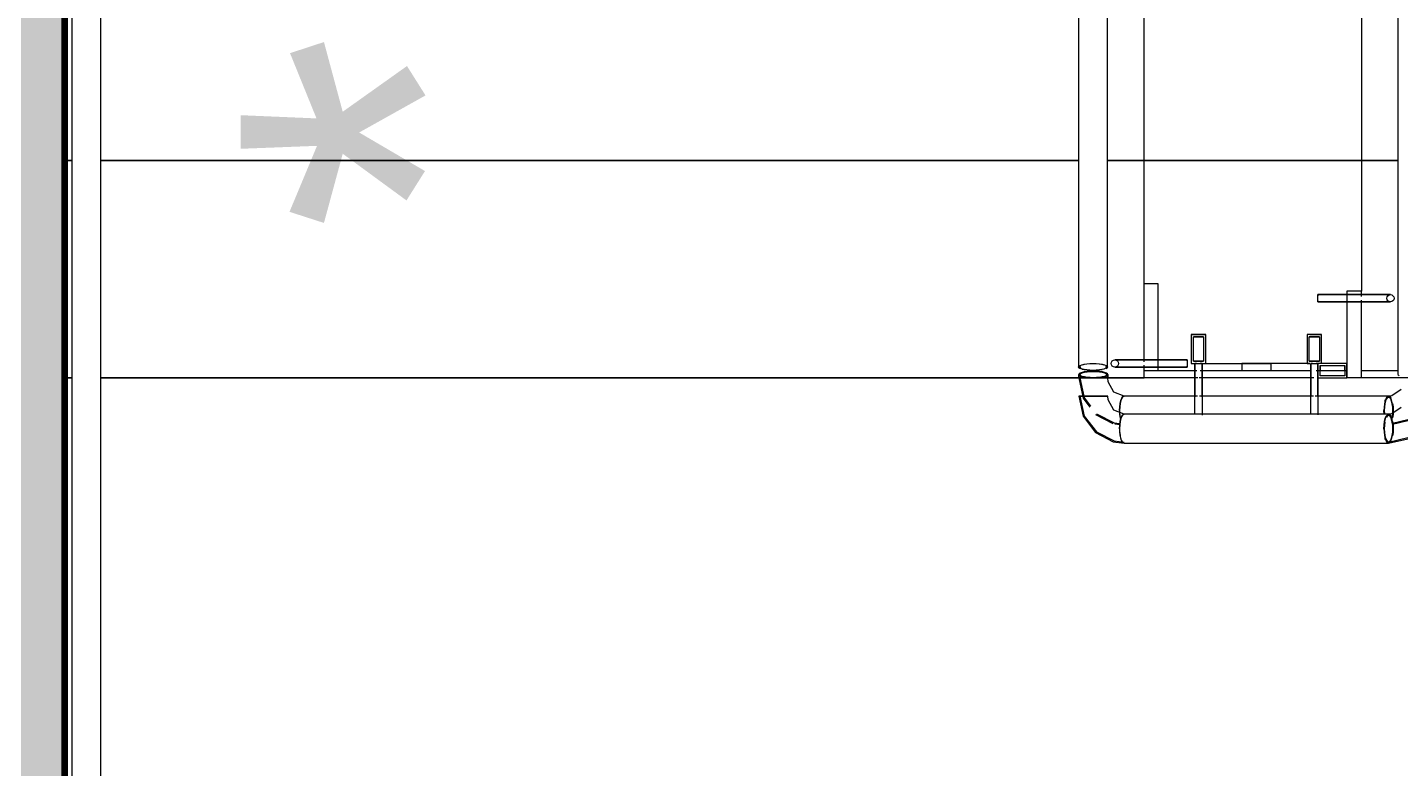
# Model space of a CAD drawing. Header units: millimetres. Extents: x -537608 to 253996, y -217170 to 186033.
# Drawn here: x -268303 to -266410, y -5137 to -4117 of the extents above; entities that cross this region are included whole.
import ezdxf

# ---------------------------------------------------------------- set-up
doc = ezdxf.new("R2010")
doc.units = ezdxf.units.MM
doc.layers.add('16) Лак 1.6м', color=160, linetype='Continuous', lineweight=90)
doc.layers.add('PDF _Геометрия', color=7, linetype='Continuous')
doc.layers.add('PDF _Текст', color=7, linetype='Continuous')
doc.layers.add('PDF _Сплошная заливка', color=7, linetype='Continuous', true_color=0xffffff)
doc.styles.add('PDF GOST-Common', font='arial.ttf')

msp = doc.modelspace()

# ---------------------------------------------------------------- hatches: boundary and pattern name
at = {"layer": 'PDF _Сплошная заливка', "true_color": 0x56bc34, "transparency": 33554559}
h = msp.add_hatch(color=85, dxfattribs=at)
h.paths.add_polyline_path([(-268303.3512, -7240.6582), (-268251.3509, -7240.6582), (-268251.3509, -7085.6584), (-268303.3512, -7085.6584), (-268303.3512, -7090.6586), (-268311.3493, -7090.6586), (-268311.3493, -7240.6582)], flags=0)
h.paths.add_polyline_path([(-268303.3512, -5435.6572), (-268251.3509, -5435.6572), (-268251.3509, 739.3439), (-268311.3493, 739.3439), (-268311.3493, -5430.6575), (-268303.3512, -5430.6575)], flags=0)

# ---------------------------------------------------------------- linework, layer by layer
at = {"layer": '16) Лак 1.6м'}
msp.add_lwpolyline([(-268251.3509, -7085.6584), (-268251.3509, -7240.6582), (-264971.3501, -7240.6582), (-264971.3501, 479.3445), (-265191.3492, 479.3445), (-265221.3495, 739.3439), (-268251.3509, 739.3439), (-268251.3509, -5407.9645), (-268251.3509, -5435.6572)], dxfattribs=at)
at = {"layer": 'PDF _Геометрия', "lineweight": 9}
for p, q in [((-268251.3509, -5435.6572), (-268251.3509, 739.3439)), ((-268241.3503, -400.2881), (-268241.3503, -5160.2911)), ((-268201.3506, -5160.2911), (-268201.3506, -400.2881)), ((-266411.3499, -705.9345), (-266411.3499, -4595.3779)), ((-266851.7625, -3700.6575), (-266851.7625, -4585.3796)), ((-266811.7628, -4585.3796), (-266811.7628, -3700.6575)), ((-266741.7616, -4470.6573), (-266761.3492, -4470.6573)), ((-266741.7616, -4590.6565), (-266741.7616, -4470.6573)), ((-266461.3501, -4480.6578), (-266481.3489, -4480.6578)), ((-266481.3489, -4480.6578), (-266481.3489, -4600.657)), ((-266461.3501, -4488.1565), (-266461.3501, -4480.6578)), ((-266446.3504, -4485.657), (-266521.3507, -4485.657)), ((-266521.3507, -4485.657), (-266446.3504, -4485.657)), ((-266521.3507, -4485.827), (-266521.3507, -4485.657)), ((-266521.3507, -4485.657), (-266521.3507, -4485.827)), ((-266521.3507, -4485.827), (-266521.3507, -4485.657)), ((-266521.3507, -4485.657), (-266521.3507, -4485.827)), ((-266521.3507, -4486.3265), (-266521.3507, -4485.827)), ((-266521.3507, -4485.827), (-266521.3507, -4486.3265)), ((-266521.3507, -4486.3265), (-266521.3507, -4485.827)), ((-266521.3507, -4485.827), (-266521.3507, -4486.3265)), ((-266521.3507, -4487.121), (-266521.3507, -4486.3265)), ((-266521.3507, -4486.3265), (-266521.3507, -4487.121)), ((-266521.3507, -4487.121), (-266521.3507, -4486.3265)), ((-266521.3507, -4486.3265), (-266521.3507, -4487.121)), ((-266521.3507, -4488.1565), (-266521.3507, -4487.121)), ((-266521.3507, -4489.3621), (-266521.3507, -4488.1565)), ((-266521.3507, -4490.6582), (-266521.3507, -4489.3621)), ((-266521.3507, -4491.9522), (-266521.3507, -4490.6582)), ((-266521.3507, -4493.1578), (-266521.3507, -4491.9522)), ((-266521.3507, -4494.1934), (-266521.3507, -4493.1578)), ((-266521.3507, -4494.1934), (-266521.3507, -4494.9878)), ((-266521.3507, -4494.9878), (-266521.3507, -4494.1934)), ((-266521.3507, -4494.1934), (-266521.3507, -4494.9878)), ((-266521.3507, -4494.9878), (-266521.3507, -4494.1934)), ((-266521.3507, -4494.9878), (-266521.3507, -4495.4873)), ((-266521.3507, -4495.4873), (-266521.3507, -4494.9878)), ((-266521.3507, -4494.9878), (-266521.3507, -4495.4873)), ((-266521.3507, -4495.4873), (-266521.3507, -4494.9878)), ((-266521.3507, -4495.4873), (-266521.3507, -4495.6574)), ((-266521.3507, -4495.6574), (-266521.3507, -4495.4873)), ((-266521.3507, -4495.4873), (-266521.3507, -4495.6574)), ((-266521.3507, -4495.6574), (-266521.3507, -4495.4873)), ((-266446.3504, -4495.6574), (-266521.3507, -4495.6574)), ((-266521.3507, -4495.6574), (-266446.3504, -4495.6574)), ((-266461.3501, -4600.657), (-266461.3501, -4493.1578)), ((-266429.9686, -4485.657), (-266446.3504, -4485.657)), ((-266446.3504, -4485.657), (-266429.9686, -4485.657)), ((-266446.3504, -4495.6574), (-266442.8153, -4495.6574)), ((-266442.8153, -4495.6574), (-266446.3504, -4495.6574)), ((-266442.8153, -4495.6574), (-266427.4647, -4495.6574)), ((-266427.4647, -4495.6574), (-266442.8153, -4495.6574)), ((-266421.6001, -4485.657), (-266429.9686, -4485.657)), ((-266429.9686, -4485.657), (-266421.6001, -4485.657)), ((-266427.4647, -4495.6574), (-266421.3503, -4495.6574)), ((-266421.3503, -4495.6574), (-266427.4647, -4495.6574)), ((-266421.3503, -4485.657), (-266421.6001, -4485.657)), ((-266421.6001, -4485.657), (-266421.3503, -4485.657)), ((-266696.3494, -4540.6563), (-266676.3484, -4540.6563)), ((-266532.7377, -4540.6563), (-266516.3494, -4540.6563)), ((-266679.3496, -4543.6575), (-266693.3481, -4543.6575)), ((-266519.3485, -4543.6575), (-266533.3492, -4543.6575)), ((-266795.6479, -4575.6569), (-266801.7623, -4575.6569)), ((-266801.7623, -4575.6569), (-266795.6479, -4575.6569)), ((-266780.2952, -4575.6569), (-266795.6479, -4575.6569)), ((-266795.6479, -4575.6569), (-266780.2952, -4575.6569)), ((-266776.7622, -4575.6569), (-266780.2952, -4575.6569)), ((-266780.2952, -4575.6569), (-266776.7622, -4575.6569)), ((-266776.7622, -4575.6569), (-266701.7619, -4575.6569)), ((-266701.7619, -4575.6569), (-266776.7622, -4575.6569)), ((-266701.7619, -4575.827), (-266701.7619, -4575.6569)), ((-266701.7619, -4575.6569), (-266701.7619, -4575.827)), ((-266701.7619, -4575.827), (-266701.7619, -4575.6569)), ((-266701.7619, -4575.6569), (-266701.7619, -4575.827)), ((-266701.7619, -4576.3265), (-266701.7619, -4575.827)), ((-266701.7619, -4575.827), (-266701.7619, -4576.3265)), ((-266701.7619, -4576.3265), (-266701.7619, -4575.827)), ((-266701.7619, -4575.827), (-266701.7619, -4576.3265)), ((-266701.7619, -4577.1209), (-266701.7619, -4576.3265)), ((-266701.7619, -4576.3265), (-266701.7619, -4577.1209)), ((-266701.7619, -4577.1209), (-266701.7619, -4576.3265)), ((-266701.7619, -4576.3265), (-266701.7619, -4577.1209)), ((-266701.7619, -4577.1209), (-266701.7619, -4578.1565)), ((-266701.7619, -4578.1565), (-266701.7619, -4579.3621)), ((-266701.7619, -4579.3621), (-266701.7619, -4580.6582)), ((-266693.3481, -4577.657), (-266679.3496, -4577.657)), ((-266533.3492, -4577.657), (-266519.3485, -4577.657)), ((-266851.7625, -4585.3796), (-266851.2609, -4584.329)), ((-266851.7625, -4585.3796), (-266851.2609, -4586.4281)), ((-266851.2609, -4586.4281), (-266851.7625, -4585.3796)), ((-266850.8927, -4594.8785), (-266851.3944, -4595.9291)), ((-266850.8927, -4594.8785), (-266851.3944, -4595.9291)), ((-266851.3944, -4600.6506), (-266851.3944, -4595.9291)), ((-266851.3944, -4595.9291), (-266851.3944, -4600.6506)), ((-266851.3944, -4595.9291), (-266850.8927, -4596.9797)), ((-266851.3944, -4595.9291), (-266850.8927, -4596.9797)), ((-266851.2609, -4584.329), (-266849.7818, -4583.33)), ((-266851.2609, -4586.4281), (-266849.7818, -4587.4271)), ((-266849.7818, -4587.4271), (-266851.2609, -4586.4281)), ((-266849.4137, -4593.8795), (-266850.8927, -4594.8785)), ((-266849.4137, -4593.8795), (-266850.8927, -4594.8785)), ((-266850.8927, -4596.9797), (-266849.4137, -4597.9766)), ((-266850.8927, -4596.9797), (-266849.4137, -4597.9766)), ((-266850.1263, -4584.8522), (-266850.2619, -4585.3796)), ((-266850.1263, -4584.8522), (-266850.2619, -4585.3796)), ((-266850.2619, -4585.3796), (-266850.1263, -4585.905)), ((-266850.2619, -4585.3796), (-266850.1263, -4585.905)), ((-266849.0606, -4583.8295), (-266850.1263, -4584.8522)), ((-266850.1263, -4585.905), (-266849.0606, -4586.9276)), ((-266849.8937, -4595.9291), (-266849.7581, -4595.4017)), ((-266849.8937, -4595.9291), (-266849.7581, -4595.4017)), ((-266849.7581, -4596.4544), (-266849.8937, -4595.9291)), ((-266849.7581, -4596.4544), (-266849.8937, -4595.9291)), ((-266849.7818, -4583.33), (-266847.3985, -4582.4344)), ((-266849.7581, -4595.4017), (-266848.6924, -4594.3811)), ((-266849.7581, -4595.4017), (-266848.6924, -4594.3811)), ((-266848.6924, -4597.4771), (-266849.7581, -4596.4544)), ((-266848.6924, -4597.4771), (-266849.7581, -4596.4544)), ((-266847.0303, -4592.986), (-266849.4137, -4593.8795)), ((-266847.0303, -4592.986), (-266849.4137, -4593.8795)), ((-266849.4137, -4597.9766), (-266847.0303, -4598.8722)), ((-266849.4137, -4597.9766), (-266847.0303, -4598.8722)), ((-266849.0606, -4586.9276), (-266846.9872, -4587.8599)), ((-266848.6924, -4594.3811), (-266846.6191, -4593.4489)), ((-266848.6924, -4594.3811), (-266846.6191, -4593.4489)), ((-266846.6191, -4598.4093), (-266848.6924, -4597.4771)), ((-266846.6191, -4598.4093), (-266848.6924, -4597.4771)), ((-266847.3985, -4582.4344), (-266844.2315, -4581.6873)), ((-266847.3985, -4588.3227), (-266844.2315, -4589.0698)), ((-266844.2315, -4589.0698), (-266847.3985, -4588.3227)), ((-266843.8633, -4592.2368), (-266847.0303, -4592.986)), ((-266843.8633, -4592.2368), (-266847.0303, -4592.986)), ((-266844.0291, -4582.1093), (-266846.9808, -4582.8951)), ((-266846.9808, -4587.862), (-266844.0291, -4588.6478)), ((-266846.6191, -4593.4489), (-266843.661, -4592.6609)), ((-266846.6191, -4593.4489), (-266843.661, -4592.6609)), ((-266843.661, -4599.1973), (-266846.6191, -4598.4093)), ((-266843.661, -4599.1973), (-266846.6191, -4598.4093)), ((-266844.2315, -4581.6873), (-266840.4402, -4581.1254)), ((-266844.2315, -4589.0698), (-266840.4402, -4589.6317)), ((-266840.4402, -4589.6317), (-266844.2315, -4589.0698)), ((-266840.3604, -4581.5107), (-266844.0291, -4582.1093)), ((-266844.0291, -4588.6478), (-266840.3604, -4589.2463)), ((-266840.072, -4591.6749), (-266843.8633, -4592.2368)), ((-266840.072, -4591.6749), (-266843.8633, -4592.2368)), ((-266843.661, -4592.6609), (-266839.9901, -4592.0624)), ((-266843.661, -4592.6609), (-266839.9901, -4592.0624)), ((-266840.4402, -4581.1254), (-266836.2117, -4580.7766)), ((-266840.4402, -4589.6317), (-266836.2117, -4589.9826)), ((-266836.2117, -4589.9826), (-266840.4402, -4589.6317)), ((-266836.1902, -4581.1383), (-266840.3604, -4581.5107)), ((-266840.3604, -4589.2463), (-266836.1902, -4589.6188)), ((-266835.8435, -4591.3261), (-266840.072, -4591.6749)), ((-266835.8435, -4591.3261), (-266840.072, -4591.6749)), ((-266839.9901, -4592.0624), (-266835.822, -4591.6878)), ((-266839.9901, -4592.0624), (-266835.822, -4591.6878)), ((-266836.2117, -4580.7766), (-266831.7616, -4580.6582)), ((-266836.2117, -4589.9826), (-266831.7616, -4590.0989)), ((-266831.7616, -4590.0989), (-266836.2117, -4589.9826)), ((-266831.7616, -4581.0113), (-266836.1902, -4581.1383)), ((-266836.1902, -4589.6188), (-266831.7616, -4589.7458)), ((-266831.3934, -4591.2077), (-266835.8435, -4591.3261)), ((-266831.3934, -4591.2077), (-266835.8435, -4591.3261)), ((-266835.822, -4591.6878), (-266831.3934, -4591.5607)), ((-266835.822, -4591.6878), (-266831.3934, -4591.5607)), ((-266831.7616, -4580.6582), (-266827.3114, -4580.7766)), ((-266827.3351, -4581.1383), (-266831.7616, -4581.0113)), ((-266831.7616, -4589.7458), (-266827.3351, -4589.6188)), ((-266831.7616, -4590.0989), (-266827.3114, -4589.9826)), ((-266827.3114, -4589.9826), (-266831.7616, -4590.0989)), ((-266826.9433, -4591.3261), (-266831.3934, -4591.2077)), ((-266826.9433, -4591.3261), (-266831.3934, -4591.2077)), ((-266831.3934, -4591.5607), (-266826.967, -4591.6878)), ((-266831.3934, -4591.5607), (-266826.967, -4591.6878)), ((-266823.1648, -4581.5107), (-266827.3351, -4581.1383)), ((-266827.3351, -4589.6188), (-266823.1648, -4589.2463)), ((-266827.3114, -4580.7766), (-266823.0851, -4581.1254)), ((-266827.3114, -4589.9826), (-266823.0851, -4589.6317)), ((-266823.0851, -4589.6317), (-266827.3114, -4589.9826)), ((-266826.967, -4591.6878), (-266822.7967, -4592.0624)), ((-266826.967, -4591.6878), (-266822.7967, -4592.0624)), ((-266822.717, -4591.6749), (-266826.9433, -4591.3261)), ((-266822.717, -4591.6749), (-266826.9433, -4591.3261)), ((-266819.494, -4582.1093), (-266823.1648, -4581.5107)), ((-266823.1648, -4589.2463), (-266819.494, -4588.6478)), ((-266823.0851, -4581.1254), (-266819.2916, -4581.6873)), ((-266823.0851, -4589.6317), (-266819.2916, -4589.0698)), ((-266819.2916, -4589.0698), (-266823.0851, -4589.6317)), ((-266822.7967, -4592.0624), (-266819.1258, -4592.6609)), ((-266822.7967, -4592.0624), (-266819.1258, -4592.6609)), ((-266818.9235, -4592.2368), (-266822.717, -4591.6749)), ((-266818.9235, -4592.2368), (-266822.717, -4591.6749)), ((-266816.5359, -4582.8973), (-266819.494, -4582.1093)), ((-266819.494, -4588.6478), (-266816.5359, -4587.8599)), ((-266819.2916, -4581.6873), (-266816.1247, -4582.4344)), ((-266819.1258, -4592.6609), (-266816.1677, -4593.4489)), ((-266819.1258, -4592.6609), (-266816.1677, -4593.4489)), ((-266816.1677, -4598.4093), (-266819.1258, -4599.1973)), ((-266816.1677, -4598.4093), (-266819.1258, -4599.1973)), ((-266815.7565, -4592.986), (-266818.9235, -4592.2368)), ((-266815.7565, -4592.986), (-266818.9235, -4592.2368)), ((-266816.5359, -4587.8599), (-266814.4647, -4586.9276)), ((-266816.1677, -4593.4489), (-266814.0965, -4594.3811)), ((-266816.1677, -4593.4489), (-266814.0965, -4594.3811)), ((-266814.0965, -4597.4771), (-266816.1677, -4598.4093)), ((-266814.0965, -4597.4771), (-266816.1677, -4598.4093)), ((-266816.1247, -4582.4344), (-266813.7435, -4583.33)), ((-266813.3753, -4593.8795), (-266815.7565, -4592.986)), ((-266813.3753, -4593.8795), (-266815.7565, -4592.986)), ((-266815.7565, -4598.8722), (-266813.3753, -4597.9766)), ((-266815.7565, -4598.8722), (-266813.3753, -4597.9766)), ((-266813.3969, -4584.8522), (-266814.4647, -4583.8295)), ((-266814.4647, -4586.9276), (-266813.3969, -4585.905)), ((-266814.0965, -4594.3811), (-266813.0287, -4595.4017)), ((-266814.0965, -4594.3811), (-266813.0287, -4595.4017)), ((-266813.0287, -4596.4544), (-266814.0965, -4597.4771)), ((-266813.0287, -4596.4544), (-266814.0965, -4597.4771)), ((-266813.7435, -4583.33), (-266812.2644, -4584.329)), ((-266812.2644, -4586.4281), (-266813.7435, -4587.4271)), ((-266813.7435, -4587.4271), (-266812.2644, -4586.4281)), ((-266813.2613, -4585.3796), (-266813.3969, -4584.8522)), ((-266813.2613, -4585.3796), (-266813.3969, -4584.8522)), ((-266813.3969, -4585.905), (-266813.2613, -4585.3796)), ((-266813.3969, -4585.905), (-266813.2613, -4585.3796)), ((-266811.8941, -4594.8785), (-266813.3753, -4593.8795)), ((-266811.8941, -4594.8785), (-266813.3753, -4593.8795)), ((-266813.3753, -4597.9766), (-266811.8941, -4596.9797)), ((-266813.3753, -4597.9766), (-266811.8941, -4596.9797)), ((-266813.0287, -4595.4017), (-266812.8931, -4595.9291)), ((-266813.0287, -4595.4017), (-266812.8931, -4595.9291)), ((-266812.8931, -4595.9291), (-266813.0287, -4596.4544)), ((-266812.8931, -4595.9291), (-266813.0287, -4596.4544)), ((-266812.2644, -4584.329), (-266811.7628, -4585.3796)), ((-266811.7628, -4585.3796), (-266812.2644, -4586.4281)), ((-266812.2644, -4586.4281), (-266811.7628, -4585.3796)), ((-266811.3946, -4595.9291), (-266811.8941, -4594.8785)), ((-266811.3946, -4595.9291), (-266811.8941, -4594.8785)), ((-266811.8941, -4596.9797), (-266811.3946, -4595.9291)), ((-266811.8941, -4596.9797), (-266811.3946, -4595.9291)), ((-266811.3946, -4595.9291), (-266811.3946, -4600.6506)), ((-266811.3946, -4600.6506), (-266811.3946, -4595.9291)), ((-266801.7623, -4585.6573), (-266801.5104, -4585.6573)), ((-266801.5104, -4585.6573), (-266801.7623, -4585.6573)), ((-266801.5104, -4585.6573), (-266793.1419, -4585.6573)), ((-266793.1419, -4585.6573), (-266801.5104, -4585.6573)), ((-266793.1419, -4585.6573), (-266776.7622, -4585.6573)), ((-266776.7622, -4585.6573), (-266793.1419, -4585.6573)), ((-266776.7622, -4585.6573), (-266701.7619, -4585.6573)), ((-266701.7619, -4585.6573), (-266776.7622, -4585.6573)), ((-266701.7619, -4580.6582), (-266701.7619, -4581.9521)), ((-266701.7619, -4581.9521), (-266701.7619, -4583.1578)), ((-266701.7619, -4583.1578), (-266701.7619, -4584.1933)), ((-266701.7619, -4584.1933), (-266701.7619, -4584.9878)), ((-266701.7619, -4584.9878), (-266701.7619, -4584.1933)), ((-266701.7619, -4584.1933), (-266701.7619, -4584.9878)), ((-266701.7619, -4584.9878), (-266701.7619, -4584.1933)), ((-266701.7619, -4584.9878), (-266701.7619, -4585.4873)), ((-266701.7619, -4585.4873), (-266701.7619, -4584.9878)), ((-266701.7619, -4584.9878), (-266701.7619, -4585.4873)), ((-266701.7619, -4585.4873), (-266701.7619, -4584.9878)), ((-266701.7619, -4585.4873), (-266701.7619, -4585.6573)), ((-266701.7619, -4585.6573), (-266701.7619, -4585.4873)), ((-266701.7619, -4585.4873), (-266701.7619, -4585.6573)), ((-266701.7619, -4585.6573), (-266701.7619, -4585.4873)), ((-266696.3494, -4580.6582), (-266688.8484, -4580.6582)), ((-266691.348, -4645.6581), (-266691.348, -4580.6582)), ((-266691.348, -4580.6582), (-266691.348, -4626.6927)), ((-266691.1779, -4580.6582), (-266691.348, -4580.6582)), ((-266691.348, -4580.6582), (-266691.1779, -4580.6582)), ((-266691.1779, -4580.6582), (-266691.348, -4580.6582)), ((-266691.348, -4580.6582), (-266691.1779, -4580.6582)), ((-266690.6784, -4580.6582), (-266691.1779, -4580.6582)), ((-266691.1779, -4580.6582), (-266690.6784, -4580.6582)), ((-266690.6784, -4580.6582), (-266691.1779, -4580.6582)), ((-266691.1779, -4580.6582), (-266690.6784, -4580.6582)), ((-266689.884, -4580.6582), (-266690.6784, -4580.6582)), ((-266690.6784, -4580.6582), (-266689.884, -4580.6582)), ((-266689.884, -4580.6582), (-266690.6784, -4580.6582)), ((-266690.6784, -4580.6582), (-266689.884, -4580.6582)), ((-266688.8484, -4580.6582), (-266689.884, -4580.6582)), ((-266689.884, -4580.6582), (-266688.8484, -4580.6582)), ((-266688.8484, -4580.6582), (-266689.884, -4580.6582)), ((-266689.884, -4580.6582), (-266688.8484, -4580.6582)), ((-266688.8484, -4580.6582), (-266687.6428, -4580.6582)), ((-266687.6428, -4580.6582), (-266686.3488, -4580.6582)), ((-266686.3488, -4580.6582), (-266685.0549, -4580.6582)), ((-266685.0549, -4580.6582), (-266683.8493, -4580.6582)), ((-266683.8493, -4580.6582), (-266682.8138, -4580.6582)), ((-266682.8138, -4580.6582), (-266683.8493, -4580.6582)), ((-266683.8493, -4580.6582), (-266682.8138, -4580.6582)), ((-266682.8138, -4580.6582), (-266683.8493, -4580.6582)), ((-266683.8493, -4580.6582), (-266586.3485, -4580.6582)), ((-266682.8138, -4580.6582), (-266682.0193, -4580.6582)), ((-266682.0193, -4580.6582), (-266682.8138, -4580.6582)), ((-266682.8138, -4580.6582), (-266682.0193, -4580.6582)), ((-266682.0193, -4580.6582), (-266682.8138, -4580.6582)), ((-266682.0193, -4580.6582), (-266681.5198, -4580.6582)), ((-266681.5198, -4580.6582), (-266682.0193, -4580.6582)), ((-266682.0193, -4580.6582), (-266681.5198, -4580.6582)), ((-266681.5198, -4580.6582), (-266682.0193, -4580.6582)), ((-266681.5198, -4580.6582), (-266681.3497, -4580.6582)), ((-266681.3497, -4580.6582), (-266681.5198, -4580.6582)), ((-266681.5198, -4580.6582), (-266681.3497, -4580.6582)), ((-266681.3497, -4580.6582), (-266681.5198, -4580.6582)), ((-266681.3497, -4626.7293), (-266681.3497, -4580.6582)), ((-266681.3497, -4580.6582), (-266681.3497, -4645.6581)), ((-266532.7377, -4580.6582), (-266626.3482, -4580.6582)), ((-266626.3482, -4580.6582), (-266626.3482, -4590.6565)), ((-266586.3485, -4580.6582), (-266586.3485, -4590.6565)), ((-266531.3491, -4645.6581), (-266531.3491, -4580.6582)), ((-266531.3491, -4580.6582), (-266531.3491, -4626.2104)), ((-266531.179, -4580.6582), (-266531.3491, -4580.6582)), ((-266531.3491, -4580.6582), (-266531.179, -4580.6582)), ((-266531.179, -4580.6582), (-266531.3491, -4580.6582)), ((-266531.3491, -4580.6582), (-266531.179, -4580.6582)), ((-266530.6795, -4580.6582), (-266531.179, -4580.6582)), ((-266531.179, -4580.6582), (-266530.6795, -4580.6582)), ((-266530.6795, -4580.6582), (-266531.179, -4580.6582)), ((-266531.179, -4580.6582), (-266530.6795, -4580.6582)), ((-266529.8851, -4580.6582), (-266530.6795, -4580.6582)), ((-266530.6795, -4580.6582), (-266529.8851, -4580.6582)), ((-266529.8851, -4580.6582), (-266530.6795, -4580.6582)), ((-266530.6795, -4580.6582), (-266529.8851, -4580.6582)), ((-266528.8495, -4580.6582), (-266529.8851, -4580.6582)), ((-266529.8851, -4580.6582), (-266528.8495, -4580.6582)), ((-266528.8495, -4580.6582), (-266529.8851, -4580.6582)), ((-266529.8851, -4580.6582), (-266528.8495, -4580.6582)), ((-266528.8495, -4580.6582), (-266527.6438, -4580.6582)), ((-266527.6438, -4580.6582), (-266526.3499, -4580.6582)), ((-266526.3499, -4580.6582), (-266525.056, -4580.6582)), ((-266525.056, -4580.6582), (-266523.8482, -4580.6582)), ((-266523.8482, -4580.6582), (-266522.8126, -4580.6582)), ((-266522.8126, -4580.6582), (-266523.8482, -4580.6582)), ((-266523.8482, -4580.6582), (-266522.8126, -4580.6582)), ((-266522.8126, -4580.6582), (-266523.8482, -4580.6582)), ((-266522.8126, -4580.6582), (-266522.0182, -4580.6582)), ((-266522.0182, -4580.6582), (-266522.8126, -4580.6582)), ((-266522.8126, -4580.6582), (-266522.0182, -4580.6582)), ((-266522.0182, -4580.6582), (-266522.8126, -4580.6582)), ((-266522.0182, -4580.6582), (-266521.5187, -4580.6582)), ((-266521.5187, -4580.6582), (-266522.0182, -4580.6582)), ((-266522.0182, -4580.6582), (-266521.5187, -4580.6582)), ((-266521.5187, -4580.6582), (-266522.0182, -4580.6582)), ((-266521.5187, -4580.6582), (-266521.3486, -4580.6582)), ((-266521.3486, -4580.6582), (-266521.5187, -4580.6582)), ((-266521.5187, -4580.6582), (-266521.3486, -4580.6582)), ((-266521.3486, -4580.6582), (-266521.5187, -4580.6582)), ((-266521.3507, -4580.6582), (-266521.3507, -4590.6565)), ((-266521.3486, -4626.2061), (-266521.3486, -4580.6582)), ((-266521.3486, -4580.6582), (-266521.3486, -4645.6581)), ((-266518.3496, -4583.6572), (-266518.3496, -4590.6565)), ((-266484.3501, -4590.6565), (-266484.3501, -4583.6572)), ((-266411.3499, -4595.3779), (-266410.8482, -4596.4286)), ((-266410.8482, -4596.4286), (-266409.3691, -4597.4276)), ((-266850.7119, -4600.6506), (-266851.3944, -4600.6506)), ((-266851.3944, -4600.6506), (-266850.8927, -4600.6506)), ((-266850.7119, -4600.6506), (-266851.3944, -4600.6506)), ((-266851.3944, -4600.6506), (-266850.8927, -4600.6506)), ((-266851.3944, -4600.657), (-266845.3446, -4628.5399)), ((-266851.3491, -4600.657), (-266851.3922, -4600.657)), ((-266851.3922, -4600.657), (-266851.0133, -4600.657)), ((-266850.3265, -4600.657), (-266851.3491, -4600.657)), ((-266851.0133, -4600.657), (-266849.3383, -4600.657)), ((-266850.8927, -4600.6506), (-266849.4115, -4600.6506)), ((-266850.8927, -4600.6506), (-266849.4115, -4600.6506)), ((-266848.714, -4600.6506), (-266850.7119, -4600.6506)), ((-266848.714, -4600.6506), (-266850.7119, -4600.6506)), ((-266848.4147, -4600.657), (-266850.3265, -4600.657)), ((-266849.263, -4600.6506), (-266849.8937, -4600.6506)), ((-266849.8937, -4600.6506), (-266849.263, -4600.6506)), ((-266849.263, -4600.6506), (-266849.8937, -4600.6506)), ((-266849.8937, -4600.6506), (-266849.263, -4600.6506)), ((-266849.8937, -4600.657), (-266843.8526, -4628.1933)), ((-266849.5406, -4600.657), (-266849.8916, -4600.657)), ((-266849.8916, -4600.657), (-266849.8528, -4600.657)), ((-266849.8528, -4600.657), (-266848.9077, -4600.657)), ((-266847.9927, -4600.657), (-266849.5406, -4600.657)), ((-266849.4115, -4600.6506), (-266847.0303, -4600.6506)), ((-266849.4115, -4600.6506), (-266847.0303, -4600.6506)), ((-266849.3383, -4600.657), (-266846.4426, -4600.657)), ((-266847.4157, -4600.6506), (-266849.263, -4600.6506)), ((-266849.263, -4600.6506), (-266847.4157, -4600.6506)), ((-266847.4157, -4600.6506), (-266849.263, -4600.6506)), ((-266849.263, -4600.6506), (-266847.4157, -4600.6506)), ((-266848.9077, -4600.657), (-266846.7677, -4600.657)), ((-266845.5362, -4600.6506), (-266848.714, -4600.6506)), ((-266845.5362, -4600.6506), (-266848.714, -4600.6506)), ((-266845.6525, -4600.657), (-266848.4147, -4600.657)), ((-266845.3144, -4600.657), (-266847.9927, -4600.657)), ((-266844.4747, -4600.6506), (-266847.4157, -4600.6506)), ((-266847.4157, -4600.6506), (-266844.4747, -4600.6506)), ((-266844.4747, -4600.6506), (-266847.4157, -4600.6506)), ((-266847.4157, -4600.6506), (-266844.4747, -4600.6506)), ((-266847.0303, -4598.8722), (-266843.8633, -4599.6214)), ((-266847.0303, -4598.8722), (-266843.8633, -4599.6214)), ((-266847.0303, -4600.6506), (-266843.8633, -4600.6506)), ((-266847.0303, -4600.6506), (-266843.8633, -4600.6506)), ((-266846.7677, -4600.657), (-266843.5791, -4600.657)), ((-266846.4426, -4600.657), (-266842.5198, -4600.657)), ((-266842.1775, -4600.657), (-266845.6525, -4600.657)), ((-266841.3939, -4600.6506), (-266845.5362, -4600.6506)), ((-266841.3939, -4600.6506), (-266845.5362, -4600.6506)), ((-266841.6846, -4600.657), (-266845.3144, -4600.657)), ((-266840.6447, -4600.6506), (-266844.4747, -4600.6506)), ((-266844.4747, -4600.6506), (-266840.6447, -4600.6506)), ((-266840.6447, -4600.6506), (-266844.4747, -4600.6506)), ((-266844.4747, -4600.6506), (-266840.6447, -4600.6506)), ((-266843.8633, -4599.6214), (-266840.072, -4600.1833)), ((-266843.8633, -4599.6214), (-266840.072, -4600.1833)), ((-266843.8633, -4600.6506), (-266840.0742, -4600.6506)), ((-266843.8633, -4600.6506), (-266840.0742, -4600.6506)), ((-266839.9901, -4599.7958), (-266843.661, -4599.1973)), ((-266839.9901, -4599.7958), (-266843.661, -4599.1973)), ((-266843.5791, -4600.657), (-266839.5617, -4600.657)), ((-266842.5198, -4600.657), (-266837.8393, -4600.657)), ((-266838.1601, -4600.657), (-266842.1775, -4600.657)), ((-266837.355, -4600.657), (-266841.6846, -4600.657)), ((-266836.5691, -4600.6506), (-266841.3939, -4600.6506)), ((-266836.5691, -4600.6506), (-266841.3939, -4600.6506)), ((-266836.1816, -4600.6506), (-266840.6447, -4600.6506)), ((-266840.6447, -4600.6506), (-266836.1816, -4600.6506)), ((-266836.1816, -4600.6506), (-266840.6447, -4600.6506)), ((-266840.6447, -4600.6506), (-266836.1816, -4600.6506)), ((-266840.0742, -4600.6506), (-266835.8479, -4600.6506)), ((-266840.0742, -4600.6506), (-266835.8479, -4600.6506)), ((-266840.072, -4600.1833), (-266835.8435, -4600.5321)), ((-266840.072, -4600.1833), (-266835.8435, -4600.5321)), ((-266835.822, -4600.1704), (-266839.9901, -4599.7958)), ((-266835.822, -4600.1704), (-266839.9901, -4599.7958)), ((-266839.5617, -4600.657), (-266834.9867, -4600.657)), ((-266833.8047, -4600.657), (-266838.1601, -4600.657)), ((-266837.8393, -4600.657), (-266833.4624, -4600.657)), ((-266832.6206, -4600.657), (-266837.355, -4600.657)), ((-266831.3934, -4600.6506), (-266836.5691, -4600.6506)), ((-266831.3934, -4600.6506), (-266836.5691, -4600.6506)), ((-266831.3934, -4600.6506), (-266836.1816, -4600.6506)), ((-266836.1816, -4600.6506), (-266831.3934, -4600.6506)), ((-266831.3934, -4600.6506), (-266836.1816, -4600.6506)), ((-266836.1816, -4600.6506), (-266831.3934, -4600.6506)), ((-266835.8479, -4600.6506), (-266831.3934, -4600.6506)), ((-266835.8479, -4600.6506), (-266831.3934, -4600.6506)), ((-266835.8435, -4600.5321), (-266831.3934, -4600.6506)), ((-266835.8435, -4600.5321), (-266831.3934, -4600.6506)), ((-266831.3934, -4600.2953), (-266835.822, -4600.1704)), ((-266831.3934, -4600.2953), (-266835.822, -4600.1704)), ((-266834.9867, -4600.657), (-266830.1684, -4600.657)), ((-266829.3266, -4600.657), (-266833.8047, -4600.657)), ((-266833.4624, -4600.657), (-266828.9842, -4600.657)), ((-266827.8001, -4600.657), (-266832.6206, -4600.657)), ((-266826.967, -4600.1704), (-266831.3934, -4600.2953)), ((-266826.967, -4600.1704), (-266831.3934, -4600.2953)), ((-266831.3934, -4600.6506), (-266826.9433, -4600.5321)), ((-266831.3934, -4600.6506), (-266826.9433, -4600.5321)), ((-266831.3934, -4600.6506), (-266826.6053, -4600.6506)), ((-266826.6053, -4600.6506), (-266831.3934, -4600.6506)), ((-266831.3934, -4600.6506), (-266826.2177, -4600.6506)), ((-266826.939, -4600.6506), (-266831.3934, -4600.6506)), ((-266831.3934, -4600.6506), (-266826.6053, -4600.6506)), ((-266826.6053, -4600.6506), (-266831.3934, -4600.6506)), ((-266831.3934, -4600.6506), (-266826.2177, -4600.6506)), ((-266826.939, -4600.6506), (-266831.3934, -4600.6506)), ((-266830.1684, -4600.657), (-266825.4319, -4600.657)), ((-266824.9475, -4600.657), (-266829.3266, -4600.657)), ((-266828.9842, -4600.657), (-266824.6267, -4600.657)), ((-266823.2251, -4600.657), (-266827.8001, -4600.657)), ((-266822.7967, -4599.7958), (-266826.967, -4600.1704)), ((-266822.7967, -4599.7958), (-266826.967, -4600.1704)), ((-266826.9433, -4600.5321), (-266822.717, -4600.1833)), ((-266826.9433, -4600.5321), (-266822.717, -4600.1833)), ((-266822.7127, -4600.6506), (-266826.939, -4600.6506)), ((-266822.7127, -4600.6506), (-266826.939, -4600.6506)), ((-266826.6053, -4600.6506), (-266822.1443, -4600.6506)), ((-266822.1443, -4600.6506), (-266826.6053, -4600.6506)), ((-266826.6053, -4600.6506), (-266822.1443, -4600.6506)), ((-266822.1443, -4600.6506), (-266826.6053, -4600.6506)), ((-266826.2177, -4600.6506), (-266821.3929, -4600.6506)), ((-266826.2177, -4600.6506), (-266821.3929, -4600.6506)), ((-266825.4319, -4600.657), (-266821.1023, -4600.657)), ((-266820.267, -4600.657), (-266824.9475, -4600.657)), ((-266824.6267, -4600.657), (-266820.6114, -4600.657)), ((-266819.2077, -4600.657), (-266823.2251, -4600.657)), ((-266819.1258, -4599.1973), (-266822.7967, -4599.7958)), ((-266819.1258, -4599.1973), (-266822.7967, -4599.7958)), ((-266822.717, -4600.1833), (-266818.9235, -4599.6214)), ((-266822.717, -4600.1833), (-266818.9235, -4599.6214)), ((-266818.9235, -4600.6506), (-266822.7127, -4600.6506)), ((-266818.9235, -4600.6506), (-266822.7127, -4600.6506)), ((-266822.1443, -4600.6506), (-266818.3121, -4600.6506)), ((-266818.3121, -4600.6506), (-266822.1443, -4600.6506)), ((-266822.1443, -4600.6506), (-266818.3121, -4600.6506)), ((-266818.3121, -4600.6506), (-266822.1443, -4600.6506)), ((-266821.3929, -4600.6506), (-266817.2507, -4600.6506)), ((-266821.3929, -4600.6506), (-266817.2507, -4600.6506)), ((-266821.1023, -4600.657), (-266817.4745, -4600.657)), ((-266820.6114, -4600.657), (-266817.1344, -4600.657)), ((-266816.3464, -4600.657), (-266820.267, -4600.657)), ((-266816.0213, -4600.657), (-266819.2077, -4600.657)), ((-266818.9235, -4599.6214), (-266815.7565, -4598.8722)), ((-266818.9235, -4599.6214), (-266815.7565, -4598.8722)), ((-266815.7587, -4600.6506), (-266818.9235, -4600.6506)), ((-266815.7587, -4600.6506), (-266818.9235, -4600.6506)), ((-266818.3121, -4600.6506), (-266815.3711, -4600.6506)), ((-266815.3711, -4600.6506), (-266818.3121, -4600.6506)), ((-266818.3121, -4600.6506), (-266815.3711, -4600.6506)), ((-266815.3711, -4600.6506), (-266818.3121, -4600.6506)), ((-266817.4745, -4600.657), (-266814.7941, -4600.657)), ((-266817.2507, -4600.6506), (-266814.0729, -4600.6506)), ((-266817.2507, -4600.6506), (-266814.0729, -4600.6506)), ((-266817.1344, -4600.657), (-266814.3722, -4600.657)), ((-266813.4486, -4600.657), (-266816.3464, -4600.657)), ((-266813.8813, -4600.657), (-266816.0213, -4600.657)), ((-266813.3753, -4600.6506), (-266815.7587, -4600.6506)), ((-266813.3753, -4600.6506), (-266815.7587, -4600.6506)), ((-266815.3711, -4600.6506), (-266813.5239, -4600.6506)), ((-266813.5239, -4600.6506), (-266815.3711, -4600.6506)), ((-266815.3711, -4600.6506), (-266813.5239, -4600.6506)), ((-266813.5239, -4600.6506), (-266815.3711, -4600.6506)), ((-266814.7941, -4600.657), (-266813.2462, -4600.657)), ((-266814.3722, -4600.657), (-266812.4603, -4600.657)), ((-266814.0729, -4600.6506), (-266812.0749, -4600.6506)), ((-266814.0729, -4600.6506), (-266812.0749, -4600.6506)), ((-266812.934, -4600.657), (-266813.8813, -4600.657)), ((-266813.5239, -4600.6506), (-266812.8931, -4600.6506)), ((-266812.8931, -4600.6506), (-266813.5239, -4600.6506)), ((-266813.5239, -4600.6506), (-266812.8931, -4600.6506)), ((-266812.8931, -4600.6506), (-266813.5239, -4600.6506)), ((-266811.7735, -4600.657), (-266813.4486, -4600.657)), ((-266811.8962, -4600.6506), (-266813.3753, -4600.6506)), ((-266811.8962, -4600.6506), (-266813.3753, -4600.6506)), ((-266813.2462, -4600.657), (-266812.8953, -4600.657)), ((-266812.8953, -4600.657), (-266812.934, -4600.657)), ((-266812.4603, -4600.657), (-266811.4377, -4600.657)), ((-266812.0749, -4600.6506), (-266811.3946, -4600.6506)), ((-266812.0749, -4600.6506), (-266811.3946, -4600.6506)), ((-266811.3946, -4600.6506), (-266811.8962, -4600.6506)), ((-266811.3946, -4600.6506), (-266811.8962, -4600.6506)), ((-266811.3946, -4600.657), (-266811.7735, -4600.657)), ((-266811.4377, -4600.657), (-266811.3946, -4600.657)), ((-266810.8844, -4605.9188), (-266811.3946, -4600.657)), ((-266802.9141, -4620.1606), (-266810.8844, -4605.9188)), ((-266406.4799, -4616.5587), (-266419.3007, -4625.1296)), ((-266851.3944, -4625.6571), (-266845.3446, -4653.54)), ((-266851.3491, -4625.6571), (-266851.3922, -4625.6571)), ((-266851.3922, -4625.6571), (-266851.0133, -4625.6571)), ((-266850.3265, -4625.6571), (-266851.3491, -4625.6571)), ((-266851.0133, -4625.6571), (-266849.3383, -4625.6571)), ((-266848.4147, -4625.6571), (-266850.3265, -4625.6571)), ((-266849.8937, -4625.6571), (-266843.8526, -4653.1934)), ((-266849.5406, -4625.6571), (-266849.8916, -4625.6571)), ((-266849.8916, -4625.6571), (-266849.8528, -4625.6571)), ((-266849.8528, -4625.6571), (-266848.9077, -4625.6571)), ((-266847.9927, -4625.6571), (-266849.5406, -4625.6571)), ((-266849.3383, -4625.6571), (-266846.4426, -4625.6571)), ((-266848.9077, -4625.6571), (-266846.7677, -4625.6571)), ((-266845.6525, -4625.6571), (-266848.4147, -4625.6571)), ((-266845.3144, -4625.6571), (-266847.9927, -4625.6571)), ((-266846.7677, -4625.6571), (-266843.5791, -4625.6571)), ((-266846.4426, -4625.6571), (-266842.5198, -4625.6571)), ((-266842.1775, -4625.6571), (-266845.6525, -4625.6571)), ((-266845.3446, -4628.5399), (-266836.1558, -4640.7429)), ((-266841.6846, -4625.6571), (-266845.3144, -4625.6571)), ((-266843.8526, -4628.1933), (-266835.2149, -4639.492)), ((-266843.5791, -4625.6571), (-266839.5617, -4625.6571)), ((-266842.5198, -4625.6571), (-266837.8393, -4625.6571)), ((-266838.1601, -4625.6571), (-266842.1775, -4625.6571)), ((-266837.355, -4625.6571), (-266841.6846, -4625.6571)), ((-266839.5617, -4625.6571), (-266834.9867, -4625.6571)), ((-266833.8047, -4625.6571), (-266838.1601, -4625.6571)), ((-266837.8393, -4625.6571), (-266833.4624, -4625.6571)), ((-266832.6206, -4625.6571), (-266837.355, -4625.6571)), ((-266834.9867, -4625.6571), (-266830.1684, -4625.6571)), ((-266829.3266, -4625.6571), (-266833.8047, -4625.6571)), ((-266833.4624, -4625.6571), (-266828.9842, -4625.6571)), ((-266827.8001, -4625.6571), (-266832.6206, -4625.6571)), ((-266830.1684, -4625.6571), (-266825.4319, -4625.6571)), ((-266824.9475, -4625.6571), (-266829.3266, -4625.6571)), ((-266828.9842, -4625.6571), (-266824.6267, -4625.6571)), ((-266823.2251, -4625.6571), (-266827.8001, -4625.6571)), ((-266825.4319, -4625.6571), (-266821.1023, -4625.6571)), ((-266820.267, -4625.6571), (-266824.9475, -4625.6571)), ((-266824.6267, -4625.6571), (-266820.6114, -4625.6571)), ((-266819.2077, -4625.6571), (-266823.2251, -4625.6571)), ((-266821.1023, -4625.6571), (-266817.4745, -4625.6571)), ((-266820.6114, -4625.6571), (-266817.1344, -4625.6571)), ((-266816.3464, -4625.6571), (-266820.267, -4625.6571)), ((-266816.0213, -4625.6571), (-266819.2077, -4625.6571)), ((-266817.4745, -4625.6571), (-266814.7941, -4625.6571)), ((-266817.1344, -4625.6571), (-266814.3722, -4625.6571)), ((-266813.4486, -4625.6571), (-266816.3464, -4625.6571)), ((-266813.8813, -4625.6571), (-266816.0213, -4625.6571)), ((-266814.7941, -4625.6571), (-266813.2462, -4625.6571)), ((-266814.3722, -4625.6571), (-266812.4603, -4625.6571)), ((-266812.934, -4625.6571), (-266813.8813, -4625.6571)), ((-266811.7735, -4625.6571), (-266813.4486, -4625.6571)), ((-266813.2462, -4625.6571), (-266812.8953, -4625.6571)), ((-266812.8953, -4625.6571), (-266812.934, -4625.6571)), ((-266812.4603, -4625.6571), (-266811.4377, -4625.6571)), ((-266811.3946, -4625.6571), (-266811.7735, -4625.6571)), ((-266811.4377, -4625.6571), (-266811.3946, -4625.6571)), ((-266810.8844, -4630.9189), (-266811.3946, -4625.6571)), ((-266802.9141, -4645.1607), (-266810.8844, -4630.9189)), ((-266788.7951, -4625.6571), (-266802.9141, -4620.1606)), ((-266794.3755, -4635.6575), (-266795.0192, -4640.4802)), ((-266795.0192, -4640.4802), (-266794.3755, -4635.6575)), ((-266793.3529, -4631.5153), (-266794.3755, -4635.6575)), ((-266794.3755, -4635.6575), (-266793.3529, -4631.5153)), ((-266792.0181, -4628.3376), (-266793.3529, -4631.5153)), ((-266793.3529, -4631.5153), (-266792.0181, -4628.3376)), ((-266790.4636, -4626.3396), (-266792.0181, -4628.3376)), ((-266792.0181, -4628.3376), (-266790.4636, -4626.3396)), ((-266788.7951, -4625.6571), (-266790.4636, -4626.3396)), ((-266790.4636, -4626.3396), (-266788.7951, -4625.6571)), ((-266687.6428, -4625.6571), (-266788.7951, -4625.6571)), ((-266527.6438, -4625.6571), (-266685.0549, -4625.6571)), ((-266423.9038, -4625.6571), (-266525.056, -4625.6571)), ((-266428.9417, -4633.186), (-266429.7103, -4636.9774)), ((-266429.6629, -4640.8698), (-266429.0665, -4636.4068)), ((-266429.0665, -4636.4068), (-266429.6629, -4640.8698)), ((-266429.0665, -4636.4068), (-266428.1192, -4632.5767)), ((-266428.1192, -4632.5767), (-266429.0665, -4636.4068)), ((-266427.9233, -4630.0211), (-266428.9417, -4633.186)), ((-266428.4615, -4631.5153), (-266427.99, -4630.3957)), ((-266427.99, -4632.2688), (-266426.8855, -4629.6358)), ((-266426.8855, -4629.6358), (-266427.99, -4632.2688)), ((-266426.7004, -4627.64), (-266427.9233, -4630.0211)), ((-266426.8855, -4629.6358), (-266425.4474, -4627.7886)), ((-266425.4474, -4627.7886), (-266426.8855, -4629.6358)), ((-266425.3398, -4626.1587), (-266426.7004, -4627.64)), ((-266425.4474, -4627.7886), (-266423.9038, -4627.1577)), ((-266423.9038, -4627.1577), (-266425.4474, -4627.7886)), ((-266423.9038, -4625.6571), (-266425.3398, -4626.1587)), ((-266419.3007, -4625.1296), (-266423.9038, -4625.6571)), ((-266423.9038, -4625.6571), (-266422.2352, -4626.3396)), ((-266422.2352, -4626.3396), (-266423.9038, -4625.6571)), ((-266423.9038, -4627.1577), (-266422.3601, -4627.7886)), ((-266422.3601, -4627.7886), (-266423.9038, -4627.1577)), ((-266422.3601, -4627.7886), (-266420.9219, -4629.6358)), ((-266420.9219, -4629.6358), (-266422.3601, -4627.7886)), ((-266422.2352, -4626.3396), (-266420.6808, -4628.3376)), ((-266420.6808, -4628.3376), (-266422.2352, -4626.3396)), ((-266420.9219, -4629.6358), (-266419.6882, -4632.5767)), ((-266419.6882, -4632.5767), (-266420.9219, -4629.6358)), ((-266419.6882, -4632.5767), (-266418.7409, -4636.4068)), ((-266418.7409, -4636.4068), (-266419.6882, -4632.5767)), ((-266418.7409, -4636.4068), (-266418.1446, -4640.8698)), ((-266418.1446, -4640.8698), (-266418.7409, -4636.4068)), ((-266417.6774, -4640.4802), (-266418.3212, -4635.6575)), ((-266418.3212, -4635.6575), (-266417.6774, -4640.4802)), ((-266845.3446, -4653.54), (-266828.4847, -4675.9286)), ((-266843.8526, -4653.1934), (-266827.038, -4675.1858)), ((-266828.2738, -4651.0383), (-266804.5181, -4663.4501)), ((-266827.038, -4650.1857), (-266802.7333, -4662.4834)), ((-266788.7951, -4650.6572), (-266802.9141, -4645.1607)), ((-266795.0192, -4640.4802), (-266795.2389, -4645.6581)), ((-266795.2389, -4645.6581), (-266795.0192, -4640.4802)), ((-266795.2389, -4645.6581), (-266795.0774, -4650.1125)), ((-266795.0774, -4650.1125), (-266794.6016, -4654.3366)), ((-266795.0192, -4650.8338), (-266794.3755, -4655.6564)), ((-266794.6016, -4654.3366), (-266793.833, -4658.1279)), ((-266792.0181, -4653.3377), (-266793.3529, -4656.5154)), ((-266793.3529, -4656.5154), (-266792.0181, -4653.3377)), ((-266790.4636, -4651.3397), (-266792.0181, -4653.3377)), ((-266792.0181, -4653.3377), (-266790.4636, -4651.3397)), ((-266788.7951, -4650.6572), (-266790.4636, -4651.3397)), ((-266790.4636, -4651.3397), (-266788.7951, -4650.6572)), ((-266423.9038, -4650.6572), (-266788.7951, -4650.6572)), ((-266691.348, -4649.1911), (-266691.348, -4645.6581)), ((-266681.3497, -4645.6581), (-266681.3497, -4651.9382)), ((-266531.3491, -4649.1911), (-266531.3491, -4645.6581)), ((-266521.3486, -4645.6581), (-266521.3486, -4651.3397)), ((-266430.1882, -4641.2036), (-266430.3497, -4645.6581)), ((-266430.3497, -4645.6581), (-266430.13, -4650.8338)), ((-266430.13, -4650.8338), (-266430.3497, -4645.6581)), ((-266429.7103, -4636.9774), (-266430.1882, -4641.2036)), ((-266429.8653, -4645.6581), (-266429.6629, -4640.8698)), ((-266429.6629, -4640.8698), (-266429.8653, -4645.6581)), ((-266429.6629, -4650.4462), (-266429.8653, -4645.6581)), ((-266429.8653, -4645.6581), (-266429.6629, -4650.4462)), ((-266427.1267, -4653.3377), (-266428.4615, -4656.5154)), ((-266428.4615, -4656.5154), (-266427.1267, -4653.3377)), ((-266425.5723, -4651.3397), (-266427.1267, -4653.3377)), ((-266427.1267, -4653.3377), (-266425.5723, -4651.3397)), ((-266425.4474, -4652.7886), (-266426.8855, -4654.6359)), ((-266426.8855, -4654.6359), (-266425.4474, -4652.7886)), ((-266423.9038, -4650.6572), (-266425.5723, -4651.3397)), ((-266425.5723, -4651.3397), (-266423.9038, -4650.6572)), ((-266423.9038, -4652.1578), (-266425.4474, -4652.7886)), ((-266425.4474, -4652.7886), (-266423.9038, -4652.1578)), ((-266419.3007, -4650.1298), (-266423.9038, -4650.6572)), ((-266422.4677, -4651.1588), (-266423.9038, -4650.6572)), ((-266423.9038, -4650.6572), (-266422.2352, -4651.3397)), ((-266422.3601, -4652.7886), (-266423.9038, -4652.1578)), ((-266423.9038, -4652.1578), (-266422.3601, -4652.7886)), ((-266421.107, -4652.6401), (-266422.4677, -4651.1588)), ((-266420.9219, -4654.6359), (-266422.3601, -4652.7886)), ((-266422.3601, -4652.7886), (-266420.9219, -4654.6359)), ((-266422.2352, -4651.3397), (-266420.6808, -4653.3377)), ((-266419.8841, -4655.0213), (-266421.107, -4652.6401)), ((-266419.6882, -4657.5768), (-266420.9219, -4654.6359)), ((-266420.9219, -4654.6359), (-266419.6882, -4657.5768)), ((-266418.8658, -4658.1861), (-266419.8841, -4655.0213)), ((-266418.7409, -4654.9071), (-266419.6882, -4658.7394)), ((-266419.6882, -4658.7394), (-266418.7409, -4654.9071)), ((-266406.4799, -4641.5588), (-266419.3007, -4650.1298)), ((-266418.1446, -4650.4462), (-266418.7409, -4654.9071)), ((-266418.7409, -4654.9071), (-266418.1446, -4650.4462)), ((-266417.6774, -4650.8338), (-266418.3212, -4655.6564)), ((-266418.1446, -4640.8698), (-266417.9422, -4645.6581)), ((-266417.9422, -4645.6581), (-266418.1446, -4640.8698)), ((-266417.9422, -4645.6581), (-266418.1446, -4650.4462)), ((-266418.1446, -4650.4462), (-266417.9422, -4645.6581)), ((-266417.4578, -4645.6581), (-266417.6774, -4640.4802)), ((-266417.6774, -4640.4802), (-266417.4578, -4645.6581)), ((-266417.4578, -4645.6581), (-266417.6774, -4650.8338)), ((-266417.6193, -4650.1125), (-266417.4578, -4645.6581)), ((-266802.7333, -4662.4834), (-266794.748, -4663.4415)), ((-266801.9324, -4663.9733), (-266794.9374, -4664.8689)), ((-266795.0192, -4665.4803), (-266795.2389, -4670.6582)), ((-266795.2389, -4670.6582), (-266795.0192, -4665.4803)), ((-266795.2389, -4670.6582), (-266795.0774, -4675.1126)), ((-266794.3755, -4660.6577), (-266795.0192, -4665.4803)), ((-266795.0192, -4665.4803), (-266794.3755, -4660.6577)), ((-266793.3529, -4656.5154), (-266794.3755, -4660.6577)), ((-266794.3755, -4660.6577), (-266793.3529, -4656.5154)), ((-266430.13, -4665.4803), (-266430.3497, -4670.6582)), ((-266430.3497, -4670.6582), (-266430.13, -4665.4803)), ((-266430.3497, -4670.6582), (-266430.1882, -4675.1126)), ((-266429.4864, -4660.6577), (-266430.13, -4665.4803)), ((-266430.13, -4665.4803), (-266429.4864, -4660.6577)), ((-266429.8653, -4670.6582), (-266429.6629, -4665.87)), ((-266429.6629, -4665.87), (-266429.8653, -4670.6582)), ((-266429.6629, -4675.4463), (-266429.8653, -4670.6582)), ((-266429.8653, -4670.6582), (-266429.6629, -4675.4463)), ((-266429.6629, -4665.87), (-266429.0665, -4661.4069)), ((-266429.0665, -4661.4069), (-266429.6629, -4665.87)), ((-266428.4615, -4656.5154), (-266429.4864, -4660.6577)), ((-266429.4864, -4660.6577), (-266428.4615, -4656.5154)), ((-266428.1192, -4657.5768), (-266427.99, -4657.2689)), ((-266427.99, -4657.2689), (-266428.1192, -4657.5768)), ((-266418.7409, -4661.4069), (-266419.6882, -4657.5768)), ((-266419.6882, -4657.5768), (-266418.7409, -4661.4069)), ((-266418.0972, -4661.9775), (-266418.8658, -4658.1861)), ((-266418.1446, -4665.87), (-266418.7409, -4661.4069)), ((-266418.7409, -4661.4069), (-266418.1446, -4665.87)), ((-266418.5429, -4662.8903), (-266397.4698, -4657.9105)), ((-266418.347, -4664.3608), (-266397.1167, -4659.4089)), ((-266418.3212, -4660.6577), (-266417.6774, -4665.4803)), ((-266417.9422, -4670.6582), (-266418.1446, -4665.87)), ((-266418.1446, -4665.87), (-266417.9422, -4670.6582)), ((-266418.1446, -4675.4463), (-266417.9422, -4670.6582)), ((-266417.9422, -4670.6582), (-266418.1446, -4675.4463)), ((-266417.6193, -4666.2037), (-266418.0972, -4661.9775)), ((-266417.6774, -4665.4803), (-266417.4578, -4670.6582)), ((-266417.4578, -4670.6582), (-266417.6774, -4675.8339)), ((-266417.6774, -4675.8339), (-266417.4578, -4670.6582)), ((-266417.4578, -4670.6582), (-266417.6193, -4666.2037)), ((-266828.4847, -4675.9286), (-266804.0337, -4688.7032)), ((-266827.038, -4675.1858), (-266802.7333, -4687.4846)), ((-266804.0337, -4688.7032), (-266788.7951, -4690.658)), ((-266802.7333, -4687.4846), (-266788.7951, -4689.1574)), ((-266795.0774, -4675.1126), (-266794.6016, -4679.3367)), ((-266795.0192, -4675.8339), (-266794.3755, -4680.6565)), ((-266794.6016, -4679.3367), (-266793.833, -4683.1281)), ((-266793.833, -4683.1281), (-266792.8125, -4686.2935)), ((-266792.8125, -4686.2935), (-266791.5917, -4688.6762)), ((-266791.5917, -4688.6762), (-266790.229, -4690.1553)), ((-266790.229, -4690.1553), (-266788.7951, -4690.658)), ((-266788.7951, -4690.658), (-266423.9038, -4690.658)), ((-266430.1882, -4675.1126), (-266429.7103, -4679.3367)), ((-266429.7103, -4679.3367), (-266428.9417, -4683.1281)), ((-266429.0665, -4679.9072), (-266429.6629, -4675.4463)), ((-266429.6629, -4675.4463), (-266429.0665, -4679.9072)), ((-266428.1192, -4683.74), (-266429.0665, -4679.9072)), ((-266429.0665, -4679.9072), (-266428.1192, -4683.74)), ((-266428.9417, -4683.1281), (-266427.9233, -4686.2935)), ((-266427.99, -4685.9188), (-266428.4615, -4684.8004)), ((-266426.8855, -4686.6793), (-266427.99, -4684.0452)), ((-266427.99, -4684.0452), (-266426.8855, -4686.6793)), ((-266427.9233, -4686.2935), (-266426.7004, -4688.6762)), ((-266425.4474, -4688.5277), (-266426.8855, -4686.6793)), ((-266426.8855, -4686.6793), (-266425.4474, -4688.5277)), ((-266426.7004, -4688.6762), (-266425.3398, -4690.1553)), ((-266423.9038, -4689.1574), (-266425.4474, -4688.5277)), ((-266425.4474, -4688.5277), (-266423.9038, -4689.1574)), ((-266425.3398, -4690.1553), (-266423.9038, -4690.658)), ((-266423.9038, -4689.1574), (-266397.4698, -4682.9106)), ((-266423.9038, -4690.658), (-266397.1167, -4684.409)), ((-266423.9038, -4689.1574), (-266422.3601, -4688.5277)), ((-266422.3601, -4688.5277), (-266423.9038, -4689.1574)), ((-266423.9038, -4690.658), (-266422.2352, -4689.9756)), ((-266422.2352, -4689.9756), (-266423.9038, -4690.658)), ((-266422.3601, -4688.5277), (-266420.9219, -4686.6793)), ((-266420.9219, -4686.6793), (-266422.3601, -4688.5277)), ((-266422.2352, -4689.9756), (-266420.6808, -4687.9776)), ((-266420.6808, -4687.9776), (-266422.2352, -4689.9756)), ((-266420.9219, -4686.6793), (-266419.6882, -4683.74)), ((-266419.6882, -4683.74), (-266420.9219, -4686.6793)), ((-266419.6882, -4683.74), (-266418.7409, -4679.9072)), ((-266418.7409, -4679.9072), (-266419.6882, -4683.74)), ((-266418.7409, -4679.9072), (-266418.1446, -4675.4463)), ((-266418.1446, -4675.4463), (-266418.7409, -4679.9072)), ((-266417.6774, -4675.8339), (-266418.3212, -4680.6565)), ((-266418.3212, -4680.6565), (-266417.6774, -4675.8339))]:
    msp.add_line(p, q, dxfattribs=at)
at = {"layer": 'PDF _Геометрия', "color": 253, "lineweight": 9, "true_color": 0xaaaaaa}
for p, q in [((-266761.3492, -4300.6578), (-266761.3492, -4000.6566)), ((-266461.3501, -4000.6566), (-266461.3501, -4300.6578)), ((-268241.3503, -4300.6578), (-268251.3509, -4300.6578)), ((-268251.3509, -4300.6578), (-268241.3503, -4300.6578)), ((-266851.1532, -4300.6578), (-268201.3506, -4300.6578)), ((-268201.3506, -4300.6578), (-266851.1532, -4300.6578)), ((-266761.3492, -4300.6578), (-266812.3721, -4300.6578)), ((-266812.3721, -4300.6578), (-266761.3492, -4300.6578)), ((-266761.3492, -4578.1565), (-266761.3492, -4300.6578)), ((-266461.3501, -4300.6578), (-266761.3492, -4300.6578)), ((-266761.3492, -4300.6578), (-266461.3501, -4300.6578)), ((-266461.3501, -4300.6578), (-266461.3501, -4480.6578)), ((-266461.3501, -4300.6578), (-266410.8482, -4300.6578)), ((-266410.8482, -4300.6578), (-266461.3501, -4300.6578)), ((-266761.3492, -4600.657), (-266761.3492, -4583.1578)), ((-268241.3503, -4600.657), (-268251.3509, -4600.657)), ((-268251.3509, -4600.657), (-268241.3503, -4600.657)), ((-266761.3492, -4600.657), (-268201.3506, -4600.657)), ((-268201.3506, -4600.657), (-266761.3492, -4600.657)), ((-265021.3503, -4600.657), (-266461.3501, -4600.657))]:
    msp.add_line(p, q, dxfattribs=at)
at = {"layer": 'PDF _Геометрия', "lineweight": 20}
for p, q in [((-266676.3484, -4540.6563), (-266696.3494, -4540.6563)), ((-266696.3494, -4540.6563), (-266696.3494, -4580.6582)), ((-266676.3484, -4580.6582), (-266676.3484, -4540.6563)), ((-266516.3494, -4540.6563), (-266536.3483, -4540.6563)), ((-266536.3483, -4540.6563), (-266536.3483, -4580.6582)), ((-266516.3494, -4580.6582), (-266516.3494, -4540.6563)), ((-266693.3481, -4577.657), (-266693.3481, -4543.6575)), ((-266693.3481, -4543.6575), (-266679.3496, -4543.6575)), ((-266679.3496, -4543.6575), (-266679.3496, -4577.657)), ((-266533.3492, -4577.657), (-266533.3492, -4543.6575)), ((-266533.3492, -4543.6575), (-266519.3485, -4543.6575)), ((-266519.3485, -4543.6575), (-266519.3485, -4577.657)), ((-266679.3496, -4577.657), (-266693.3481, -4577.657)), ((-266519.3485, -4577.657), (-266533.3492, -4577.657)), ((-266696.3494, -4580.6582), (-266676.3484, -4580.6582)), ((-266536.3483, -4580.6582), (-266532.7377, -4580.6582)), ((-266521.3507, -4580.6582), (-266521.3507, -4600.657)), ((-266481.3489, -4580.6582), (-266521.3507, -4580.6582)), ((-266518.3496, -4597.6579), (-266518.3496, -4583.6572)), ((-266518.3496, -4583.6572), (-266484.3501, -4583.6572)), ((-266484.3501, -4597.6579), (-266518.3496, -4597.6579)), ((-266484.3501, -4583.6572), (-266484.3501, -4597.6579)), ((-266481.3489, -4600.657), (-266481.3489, -4580.6582)), ((-266521.3507, -4600.657), (-266481.3489, -4600.657))]:
    msp.add_line(p, q, dxfattribs=at)
at = {"layer": 'PDF _Геометрия', "color": 9, "lineweight": 9, "true_color": 0xc0c0c0}
for p, q in [((-266688.6633, -4590.6565), (-266761.3492, -4590.6565)), ((-266532.7377, -4590.6565), (-266684.0344, -4590.6565)), ((-266481.3489, -4590.6565), (-266524.0355, -4590.6565)), ((-266410.8482, -4590.6565), (-266461.3501, -4590.6565)), ((-266687.2445, -4600.657), (-266761.3492, -4600.657)), ((-266527.2455, -4600.657), (-266685.4532, -4600.657)), ((-265021.3503, -4600.657), (-266481.3489, -4600.657))]:
    msp.add_line(p, q, dxfattribs=at)
at = {"layer": 'PDF _Геометрия', "lineweight": 9}
for centre in [(-266421.3497, -4490.6563), (-266421.3497, -4490.6563), (-266801.7629, -4580.658), (-266801.7629, -4580.658)]:
    msp.add_circle(centre, 4.9998, dxfattribs=at)

# ---------------------------------------------------------------- texts
at = {"layer": 'PDF _Текст', "insert": (-267758.236, -4592.0107), "char_height": 500, "attachment_point": 4, "rotation": 90, "style": 'PDF GOST-Common'}
msp.add_mtext(' *', dxfattribs=at)

doc.saveas('drawing.dxf')
